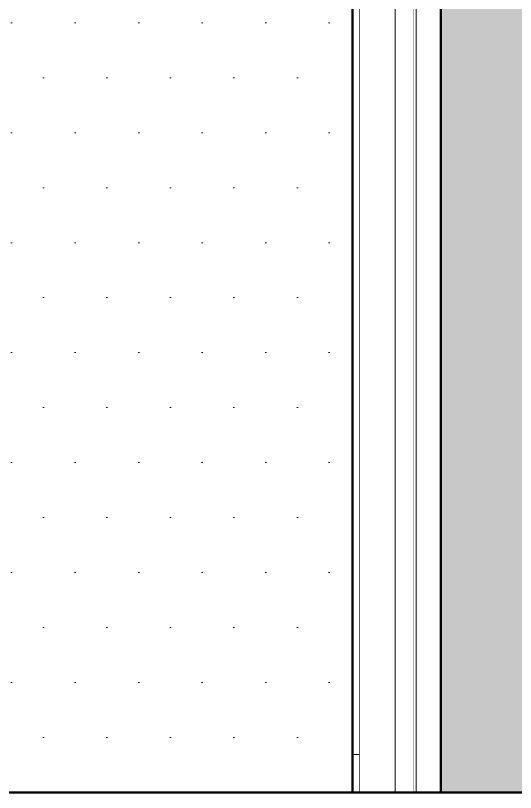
# Model space of a CAD drawing. Header units: millimetres. Extents: x -46169 to 237885, y -84465 to 18123.
# Drawn here: x 227422 to 227815, y -84333 to -83721 of the extents above; entities that cross this region are included whole.
import ezdxf

# ---------------------------------------------------------------- set-up
doc = ezdxf.new("R2010")
doc.units = ezdxf.units.MM
doc.header["$MEASUREMENT"] = 0
doc.linetypes.add('Wipeout_Contour', pattern=[1000, 0, -1000])
doc.layers.add('0_Pen_No__85', color=8, linetype='Continuous', lineweight=20)
doc.layers.add('New_A-25-M_Wall_Int_Pen_No__87', color=8, linetype='Continuous', lineweight=20)
for name, color, linetype in [('New_A-20-M_Floor_Slab', 7, 'Continuous'), ('New_A-25-M_Wall_Int', 7, 'Continuous'), ('New_A-35-M_FFE_Sanitary', 7, 'Continuous')]:
    doc.layers.add(name, color=color, linetype=linetype)
for name, color, linetype, lineweight, true_color in [('New_A-20-M_Floor_Slab_Pen_No__29', 7, 'Continuous', 50, 0x2a2a2a), ('New_A-25-M_Wall_Int_Pen_No__107', 7, 'Continuous', 15, 0xa6a6a6), ('New_A-25-M_Wall_Int_Pen_No__27', 7, 'Continuous', 50, 0x2a2a2a), ('New_A-35-M_FFE_Sanitary_Pen_No__211', 7, 'Continuous', 13, 0xebf6ff), ('New_A-35-M_FFE_Sanitary_Pen_No__27', 7, 'Continuous', 50, 0x2a2a2a), ('New_A-35-M_FFE_Sanitary_Pen_No__64', 7, 'Continuous', 20, 0x606060)]:
    doc.layers.add(name, color=color, linetype=linetype, lineweight=lineweight, true_color=true_color)
pattern_1 = [(0, (208268.76, -84332.61), (0, 86.60254), [0, -50]), (0, (208293.76, -84289.305), (0, 86.60254), [0, -50])]

# ---------------------------------------------------------------- blocks, each defined once
blk = doc.blocks.new('Section Elem_321_4', base_point=(208268.76, -84332.61))
at = {"color": 254, "linetype": 'Wipeout_Contour', "lineweight": 0, "ltscale": 969691.935459}
blk.add_wipeout([(227687.11, -84302.61), (227692.71, -84302.61), (227692.71, -82132.61), (227687.11, -82132.61)], dxfattribs=at).dxf.layer = 'New_A-35-M_FFE_Sanitary'
at = {"color": 254, "linetype": 'Wipeout_Contour', "lineweight": 0, "ltscale": 971202.579797}
blk.add_wipeout([(227687.11, -84302.61), (227687.11, -84332.61), (227692.71, -84332.61), (227692.71, -84302.61)], dxfattribs=at).dxf.layer = 'New_A-35-M_FFE_Sanitary'
at = {"layer": 'New_A-35-M_FFE_Sanitary_Pen_No__64', "linetype": 'Continuous'}
for p, q in [((227692.71, -84302.61), (227692.71, -82132.61)), ((227687.11, -84302.61), (227692.71, -84302.61)), ((227692.71, -84332.61), (227692.71, -84302.61))]:
    blk.add_line(p, q, dxfattribs=at)
blk = doc.blocks.new('Section Elem_323_4', base_point=(208268.76, -84332.61))
at = {"color": 254, "linetype": 'Wipeout_Contour', "lineweight": 0, "ltscale": 1211895.169843375}
blk.add_wipeout([(227734.99, -84332.61), (227756.81, -84332.61), (227756.81, -82155.03), (227742.47, -81932.61), (227734.99, -81932.61)], dxfattribs=at).dxf.layer = 'New_A-25-M_Wall_Int'
at = {"layer": 'New_A-25-M_Wall_Int_Pen_No__107', "linetype": 'Continuous', "lineweight": 0, "true_color": 0xd2d2d2}
blk.add_hatch(color=254, dxfattribs=at).paths.add_polyline_path([(227756.81, -82155.03), (227756.81, -84332.61), (227896.85, -84332.61), (227896.85, -82155.03)])
at = {"layer": 'New_A-25-M_Wall_Int_Pen_No__27', "linetype": 'Continuous'}
blk.add_line((227756.81, -82155.03), (227756.81, -84332.61), dxfattribs=at)
at = {"layer": 'New_A-25-M_Wall_Int_Pen_No__87', "linetype": 'Continuous'}
for q in [(227734.99, -81932.61), (227756.81, -84332.61)]:
    blk.add_line((227734.99, -84332.61), q, dxfattribs=at)
blk = doc.blocks.new('Section Elem_338_4', base_point=(208268.76, -84332.61))
at = {"layer": 'New_A-35-M_FFE_Sanitary_Pen_No__211', "linetype": 'Continuous'}
h = blk.add_hatch(dxfattribs=at)
h.set_pattern_fill('Plaster_0004', color=256, style=0, pattern_type=2)
h.set_pattern_definition(pattern_1)
h.paths.add_polyline_path([(227395.65, -81932.61), (227395.65, -84332.61), (227448.36, -84332.61), (227687.1, -84332.61), (227687.1, -81932.61), (227448.36, -81932.61)])
blk = doc.blocks.new('Section Elem_414_4', base_point=(208268.76, -84332.61))
at = {"color": 254, "linetype": 'Wipeout_Contour', "lineweight": 0, "ltscale": 1453736.332262323}
blk.add_wipeout([(227687.11, -82132.61), (227692.71, -82132.61), (227692.71, -84332.61), (227720.65, -84332.61), (227720.65, -81932.61), (227687.11, -81932.61)], dxfattribs=at).dxf.layer = 'New_A-35-M_FFE_Sanitary'
blk = doc.blocks.new('Section Elem_415_4', base_point=(208268.76, -84332.61))
at = {"layer": 'New_A-35-M_FFE_Sanitary_Pen_No__211', "linetype": 'Continuous'}
h = blk.add_hatch(dxfattribs=at)
h.set_pattern_fill('Plaster_0004', color=256, style=0, pattern_type=2)
h.set_pattern_definition(pattern_1)
h.paths.add_polyline_path([(227687.1, -81932.61), (227687.1, -84332.61), (227687.11, -84332.61), (227687.11, -81932.61)])
at = {"layer": 'New_A-35-M_FFE_Sanitary_Pen_No__27', "linetype": 'Continuous'}
blk.add_line((227687.11, -81932.61), (227687.11, -84332.61), dxfattribs=at)
blk = doc.blocks.new('Section Elem_416_4', base_point=(208268.76, -84332.61))
at = {"color": 254, "linetype": 'Wipeout_Contour', "lineweight": 0, "ltscale": 969719.632411}
blk.add_wipeout([(227720.65, -81932.61), (227720.65, -84332.61), (227734.99, -84332.61), (227734.99, -81932.61)], dxfattribs=at).dxf.layer = 'New_A-25-M_Wall_Int'
at = {"layer": 'New_A-25-M_Wall_Int_Pen_No__87', "linetype": 'Continuous'}
for p, q in [((227720.65, -81932.61), (227720.65, -84332.61)), ((227737.31, -81932.61), (227737.31, -84332.61))]:
    blk.add_line(p, q, dxfattribs=at)
blk = doc.blocks.new('Section Elem_429_4', base_point=(208268.76, -84332.61))
at = {"layer": 'New_A-20-M_Floor_Slab_Pen_No__29', "linetype": 'Continuous'}
for p, q in [((227687.1, -84332.61), (227687.11, -84332.61)), ((227687.11, -84332.61), (227756.81, -84332.61)), ((227756.81, -84332.61), (227896.85, -84332.61))]:
    blk.add_line(p, q, dxfattribs=at)
at = {"layer": 'New_A-20-M_Floor_Slab_Pen_No__29', "linetype": 'Continuous', "flags": 128}
blk.add_lwpolyline([(227395.65, -84332.61), (227448.36, -84332.61), (227687.1, -84332.61)], dxfattribs=at)
blk = doc.blocks.new('I-07 Lecture Theatre Elevation_STORY_MARKER', base_point=(208268.76, -84332.61))
at = {"layer": '0_Pen_No__85', "linetype": 'Continuous'}
blk.add_line((221407.18, -84332.61), (234222.59, -84332.61), dxfattribs=at)

msp = doc.modelspace()

# ---------------------------------------------------------------- block references
at = {"layer": 'New_A-25-M_Wall_Int'}
msp.add_blockref('Section Elem_323_4', (208268.76, -84332.61), dxfattribs=at)
at = {"layer": 'New_A-35-M_FFE_Sanitary'}
msp.add_blockref('Section Elem_321_4', (208268.76, -84332.61), dxfattribs=at)

# ---------------------------------------------------------------- next in the draw order: block references
msp.add_blockref('Section Elem_338_4', (208268.76, -84332.61), dxfattribs=at)

# ---------------------------------------------------------------- next in the draw order: block references
msp.add_blockref('Section Elem_414_4', (208268.76, -84332.61), dxfattribs=at)

# ---------------------------------------------------------------- next in the draw order: block references
at = {"layer": 'New_A-25-M_Wall_Int'}
msp.add_blockref('Section Elem_416_4', (208268.76, -84332.61), dxfattribs=at)
at = {"layer": 'New_A-35-M_FFE_Sanitary'}
msp.add_blockref('Section Elem_415_4', (208268.76, -84332.61), dxfattribs=at)

# ---------------------------------------------------------------- next in the draw order: block references
at = {"linetype": 'Continuous', "lineweight": 0}
msp.add_blockref('I-07 Lecture Theatre Elevation_STORY_MARKER', (208268.76, -84332.61), dxfattribs=at)
at = {"layer": 'New_A-20-M_Floor_Slab'}
msp.add_blockref('Section Elem_429_4', (208268.76, -84332.61), dxfattribs=at)

doc.saveas('drawing.dxf')
